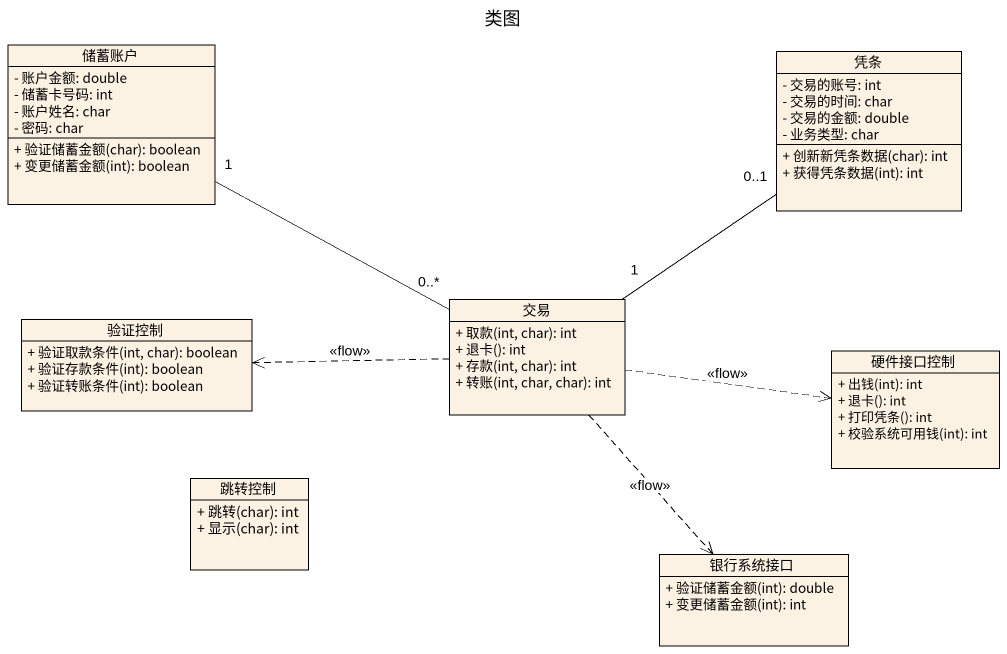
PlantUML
@startuml
title 类图
hide circle
hide empty members
skinparam classAttributeIconSize 0
class 储蓄账户 {
  - 账户金额: double
  - 储蓄卡号码: int
  - 账户姓名: char
  - 密码: char
  + 验证储蓄金额(char): boolean
  + 变更储蓄金额(int): boolean
}
class 凭条 {
  - 交易的账号: int
  - 交易的时间: char
  - 交易的金额: double
  - 业务类型: char
  + 创新新凭条数据(char): int
  + 获得凭条数据(int): int
}
class 验证控制 {
  + 验证取款条件(int, char): boolean
  + 验证存款条件(int): boolean
  + 验证转账条件(int): boolean
}
class 交易 {
  + 取款(int, char): int
  + 退卡(): int
  + 存款(int, char): int
  + 转账(int, char, char): int
}
class 硬件接口控制 {
  + 出钱(int): int
  + 退卡(): int
  + 打印凭条(): int
  + 校验系统可用钱(int): int
}
class 跳转控制 {
  + 跳转(char): int
  + 显示(char): int
}
class 银行系统接口 {
  + 验证储蓄金额(int): double
  + 变更储蓄金额(int): int
}
储蓄账户 "1" -right- "0..*" 交易
交易 "1" -up- "0..1" 凭条
交易 .left.> 验证控制 : <<flow>>
交易 .right.> 硬件接口控制 : <<flow>>
交易 ..> 银行系统接口 : <<flow>>
@enduml
